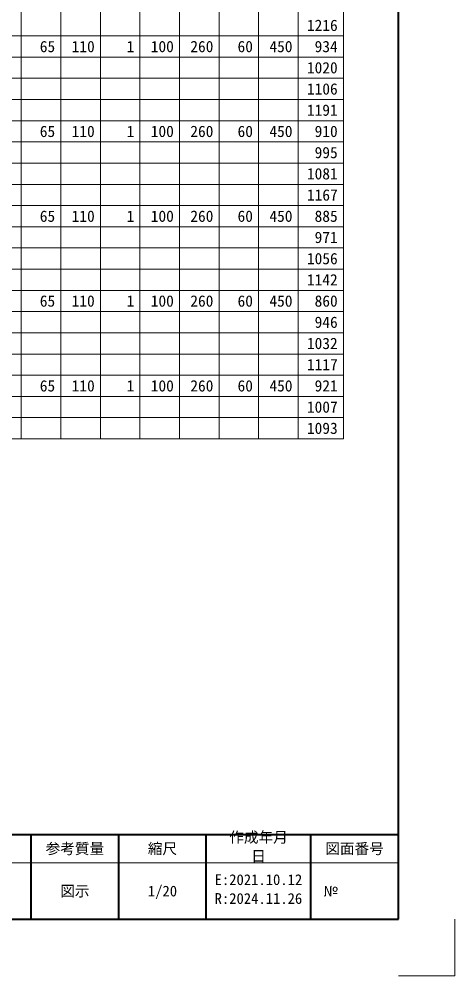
# Model space of a CAD drawing. Units: millimetres at full size, sheet at 1:20; details may follow other scales. Extents: x 64173 to 81200, y -133840 to -120349.
# Drawn here: x 71030 to 72573, y -126857 to -123473 of the extents above; entities that cross this region are included whole.
import ezdxf
from ezdxf.enums import TextEntityAlignment as Align

# ---------------------------------------------------------------- set-up
doc = ezdxf.new("R2010")
doc.units = ezdxf.units.MM
doc.header["$LTSCALE"] = 20
for name, color, linetype, lineweight in [('Defpoints_2', 8, 'Continuous', 0), ('図枠', 7, 'Continuous', 5), ('寸法表', 7, 'Continuous', 13)]:
    doc.layers.add(name, color=color, linetype=linetype, lineweight=lineweight)
doc.styles.add('ＭＳ ゴシック', font='')
doc.styles.add('ＭＳ 明朝', font='')
doc.styles.get('ＭＳ ゴシック').set_extended_font_data('MS Gothic')
doc.styles.get('ＭＳ 明朝').set_extended_font_data('MS Mincho')

msp = doc.modelspace()

# ---------------------------------------------------------------- linework, layer by layer
at = {"layer": 'Defpoints_2'}
for p, q in [((69917.8, -123607.7), (72017.8, -123607.7)), ((69917.8, -123682.7), (72017.8, -123682.7)), ((69917.8, -123757.7), (72017.8, -123757.7)), ((69917.8, -123907.7), (72017.8, -123907.7)), ((69917.8, -123982.7), (72017.8, -123982.7)), ((69917.8, -124057.7), (72017.8, -124057.7)), ((69917.8, -124207.7), (72017.8, -124207.7)), ((69917.8, -124282.7), (72017.8, -124282.7)), ((69917.8, -124357.7), (72017.8, -124357.7)), ((69917.8, -124507.7), (72017.8, -124507.7)), ((69917.8, -124582.7), (72017.8, -124582.7)), ((69917.8, -124657.7), (72017.8, -124657.7)), ((69917.8, -124807.7), (72017.8, -124807.7)), ((69917.8, -124882.7), (72017.8, -124882.7))]:
    msp.add_line(p, q, dxfattribs=at)
at = {"layer": 'Defpoints_2', "color": 7, "lineweight": 13}
for p in [(72572.56, -126656.92), (72372.56, -126856.92)]:
    msp.add_line(p, (72572.56, -126856.92), dxfattribs=at)
at = {"layer": '図枠', "lineweight": 40}
for p, q in [((72372.56, -126656.92), (72372.56, -121116.92)), ((64572.56, -126356.92), (72372.56, -126356.92)), ((71072.56, -126656.92), (71072.56, -126356.92)), ((71382.56, -126656.92), (71382.56, -126356.92)), ((71692.56, -126656.92), (71692.56, -126356.92)), ((72062.56, -126656.92), (72062.56, -126356.92)), ((64572.56, -126656.92), (72372.56, -126656.92))]:
    msp.add_line(p, q, dxfattribs=at)
at = {"layer": '図枠', "lineweight": 13}
msp.add_line((72372.56, -126456.92), (69097.56, -126456.92), dxfattribs=at)
at = {"layer": '寸法表'}
for p, q in [((72017.8, -122352.7), (72017.8, -124957.7)), ((72177.8, -122352.7), (72177.8, -124957.7)), ((71037.8, -122492.7), (71037.8, -124957.7)), ((71177.8, -122492.7), (71177.8, -124957.7)), ((71317.8, -122492.7), (71317.8, -124957.7)), ((71457.8, -122492.7), (71457.8, -124957.7)), ((71597.8, -122492.7), (71597.8, -124957.7)), ((71737.8, -122492.7), (71737.8, -124957.7)), ((71877.8, -122492.7), (71877.8, -124957.7)), ((68367.8, -123532.7), (72177.8, -123532.7)), ((72017.8, -123607.7), (72177.8, -123607.7)), ((72017.8, -123682.7), (72177.8, -123682.7)), ((72017.8, -123757.7), (72177.8, -123757.7)), ((68367.8, -123832.7), (72177.8, -123832.7)), ((72017.8, -123907.7), (72177.8, -123907.7)), ((72017.8, -123982.7), (72177.8, -123982.7)), ((72017.8, -124057.7), (72177.8, -124057.7)), ((68367.8, -124132.7), (72177.8, -124132.7)), ((72017.8, -124207.7), (72177.8, -124207.7)), ((72017.8, -124282.7), (72177.8, -124282.7)), ((72017.8, -124357.7), (72177.8, -124357.7)), ((68367.8, -124432.7), (72177.8, -124432.7)), ((72017.8, -124507.7), (72177.8, -124507.7)), ((72017.8, -124582.7), (72177.8, -124582.7)), ((72017.8, -124657.7), (72177.8, -124657.7)), ((68367.8, -124732.7), (72177.8, -124732.7)), ((72017.8, -124807.7), (72177.8, -124807.7)), ((72017.8, -124882.7), (72177.8, -124882.7)), ((68367.8, -124957.7), (72177.8, -124957.7))]:
    msp.add_line(p, q, dxfattribs=at)

# ---------------------------------------------------------------- texts
at = {"layer": '図枠', "style": 'ＭＳ ゴシック'}
for s, p in [('作成年月', (71773.96, -126347.68)), ('日', (71851.66, -126414.35)), ('E:2021.10.12', (71722.16, -126497.68)), ('R:2024.11.26', (71722.16, -126564.35))]:
    msp.add_text(s, height=37.98, dxfattribs=at).set_placement(p, align=Align.TOP_LEFT)
for s, p in [('参考質量', (71227.56, -126406.92)), ('縮尺', (71537.56, -126406.92)), ('図面番号', (72217.56, -126406.92)), ('図示', (71227.56, -126556.92)), ('1/20', (71537.56, -126556.92))]:
    msp.add_text(s, height=37.98, dxfattribs=at).set_placement(p, align=Align.MIDDLE_CENTER)
msp.add_text('№', height=37.98, dxfattribs=at).set_placement((72106.91, -126556.92), align=Align.MIDDLE_LEFT)
at = {"layer": '寸法表', "style": 'ＭＳ 明朝'}
for s, p in [('1216', (72157.8, -123495.2)), ('65', (71157.8, -123570.2)), ('110', (71297.8, -123570.2)), ('1', (71437.8, -123570.2)), ('100', (71577.8, -123570.2)), ('260', (71717.8, -123570.2)), ('60', (71857.8, -123570.2)), ('450', (71997.8, -123570.2)), ('934', (72157.8, -123570.2)), ('1020', (72157.8, -123645.2)), ('1106', (72157.8, -123720.2)), ('1191', (72157.8, -123795.2)), ('65', (71157.8, -123870.2)), ('110', (71297.8, -123870.2)), ('1', (71437.8, -123870.2)), ('100', (71577.8, -123870.2)), ('260', (71717.8, -123870.2)), ('60', (71857.8, -123870.2)), ('450', (71997.8, -123870.2)), ('910', (72157.8, -123870.2)), ('995', (72157.8, -123945.2)), ('1081', (72157.8, -124020.2)), ('1167', (72157.8, -124095.2)), ('65', (71157.8, -124170.2)), ('110', (71297.8, -124170.2)), ('1', (71437.8, -124170.2)), ('100', (71577.8, -124170.2)), ('260', (71717.8, -124170.2)), ('60', (71857.8, -124170.2)), ('450', (71997.8, -124170.2)), ('885', (72157.8, -124170.2)), ('971', (72157.8, -124245.2)), ('1056', (72157.8, -124320.2)), ('1142', (72157.8, -124395.2)), ('65', (71157.8, -124470.2)), ('110', (71297.8, -124470.2)), ('1', (71437.8, -124470.2)), ('100', (71577.8, -124470.2)), ('260', (71717.8, -124470.2)), ('60', (71857.8, -124470.2)), ('450', (71997.8, -124470.2)), ('860', (72157.8, -124470.2)), ('946', (72157.8, -124545.2)), ('1032', (72157.8, -124620.2)), ('1117', (72157.8, -124695.2)), ('65', (71157.8, -124770.2)), ('110', (71297.8, -124770.2)), ('1', (71437.8, -124770.2)), ('100', (71577.8, -124770.2)), ('260', (71717.8, -124770.2)), ('60', (71857.8, -124770.2)), ('450', (71997.8, -124770.2)), ('921', (72157.8, -124770.2)), ('1007', (72157.8, -124845.2)), ('1093', (72157.8, -124920.2))]:
    msp.add_text(s, height=40.03, dxfattribs=at).set_placement(p, align=Align.MIDDLE_RIGHT)

doc.saveas('drawing.dxf')
